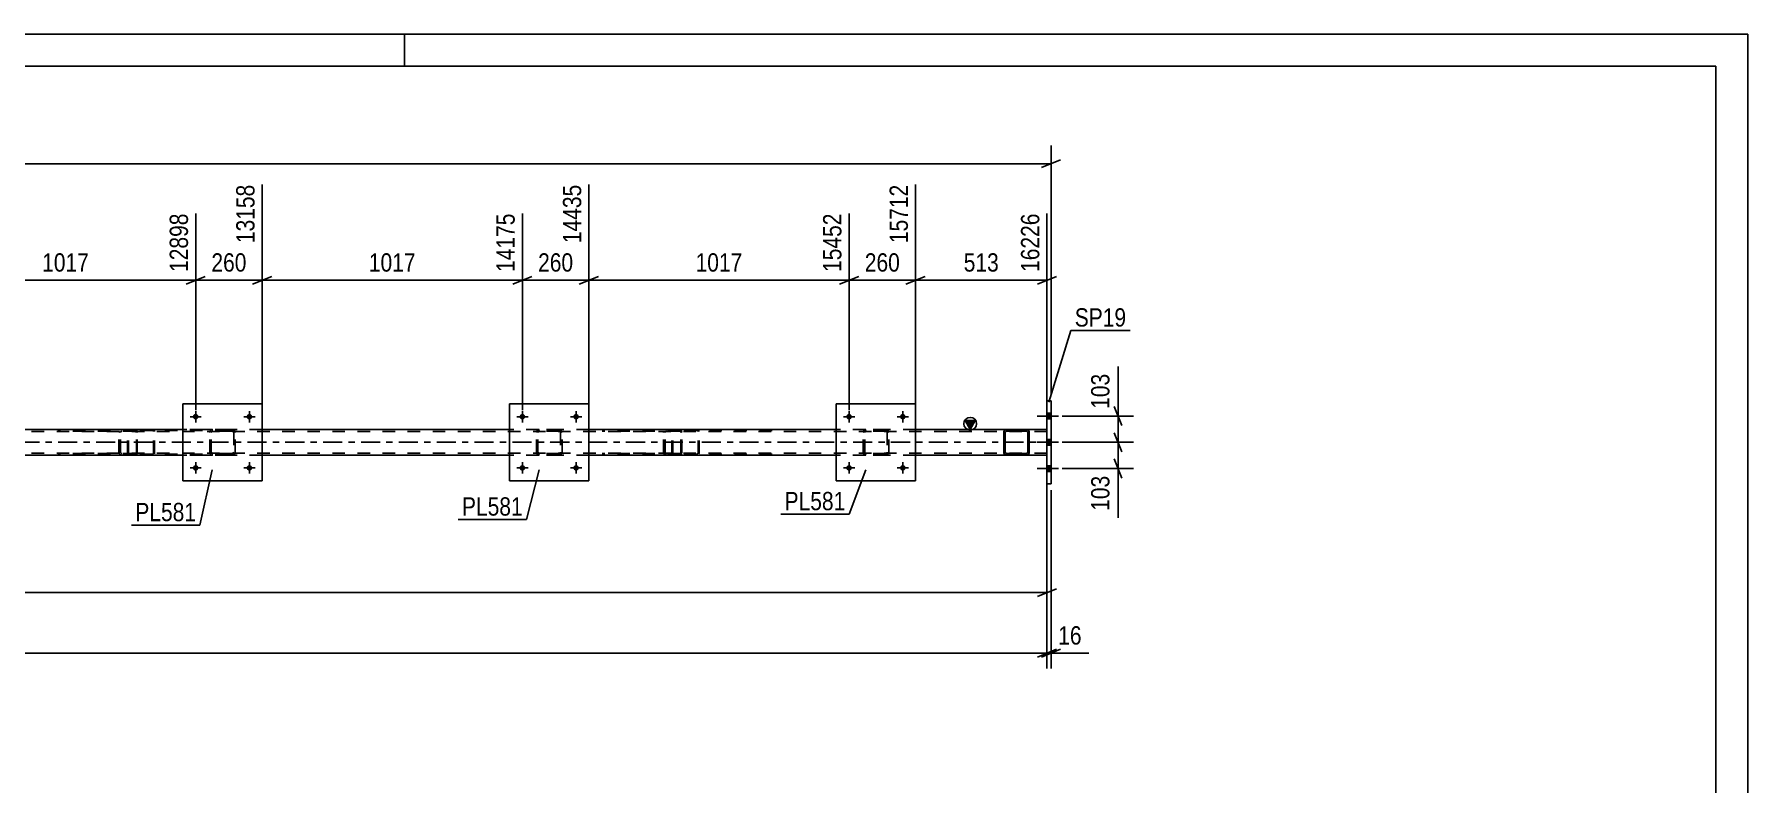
# Model space of a CAD drawing. Header units: millimetres. Extents: x -91 to 750, y -418 to 176.
# Drawn here: x 481.8 to 749.7, y 58.9 to 176.1 of the extents above; entities that cross this region are included whole.
import ezdxf

# ---------------------------------------------------------------- set-up
doc = ezdxf.new("R2010")
doc.units = ezdxf.units.MM
doc.linetypes.add('DXK_LINE_DOT2', pattern=[3.9198, 1.9599, -1.9599])
doc.linetypes.add('DXK_LINE_DOT3', pattern=[5.9187, 2.979, -0.9799, 0.9799, -0.9799])
doc.styles.add('Arial Narrow', font='ARIALN.TTF', dxfattribs={"height": 0.2})

# ---------------------------------------------------------------- blocks, each defined once
blk = doc.blocks.new('Unknown-814185736-1133')
at = {"color": 5, "linetype": 'Continuous'}
for p, q in [((749.66, 176.05), (-91.34, 176.05)), ((539.66, 171.05), (539.66, 176.05)), ((749.66, -417.95), (749.66, 176.05)), ((744.66, 171.05), (-86.34, 171.05)), ((744.66, -412.95), (744.66, 171.05))]:
    blk.add_line(p, q, dxfattribs=at)
blk = doc.blocks.new('Bolt-814185736-2661 - 2658')
at = {"linetype": 'Continuous'}
for points in [[(558.51, 108.28, -1), (557.63, 108.28, -1)], [(566.91, 108.28, -1), (566.03, 108.28, -1)]]:
    blk.add_hatch(color=1, dxfattribs=at).paths.add_polyline_path(points)
at = {"color": 1, "linetype": 'Continuous'}
for p, q in [((557.19, 108.28), (558.95, 108.28)), ((558.07, 109.16), (558.07, 107.4)), ((565.59, 108.28), (567.35, 108.28)), ((566.47, 109.16), (566.47, 107.4))]:
    blk.add_line(p, q, dxfattribs=at)
blk = doc.blocks.new('Bolt-814185736-2660 - 2658')
at = {"linetype": 'Continuous'}
for points in [[(507.43, 116.28, -1), (506.55, 116.28, -1)], [(515.83, 116.28, -1), (514.95, 116.28, -1)]]:
    blk.add_hatch(color=1, dxfattribs=at).paths.add_polyline_path(points)
at = {"color": 1, "linetype": 'Continuous'}
for p, q in [((506.11, 116.28), (507.87, 116.28)), ((506.99, 117.16), (506.99, 115.4)), ((514.51, 116.28), (516.27, 116.28)), ((515.39, 117.16), (515.39, 115.4))]:
    blk.add_line(p, q, dxfattribs=at)
blk = doc.blocks.new('Bolt-814185736-2662 - 2658')
at = {"linetype": 'Continuous'}
for points in [[(558.51, 116.28, -1), (557.63, 116.28, -1)], [(566.91, 116.28, -1), (566.03, 116.28, -1)]]:
    blk.add_hatch(color=1, dxfattribs=at).paths.add_polyline_path(points)
at = {"color": 1, "linetype": 'Continuous'}
for p, q in [((557.19, 116.28), (558.95, 116.28)), ((558.07, 117.16), (558.07, 115.4)), ((565.59, 116.28), (567.35, 116.28)), ((566.47, 117.16), (566.47, 115.4))]:
    blk.add_line(p, q, dxfattribs=at)
blk = doc.blocks.new('Bolt-814185736-2728 - 2658')
at = {"linetype": 'Continuous'}
for points in [[(609.59, 116.28, -1), (608.71, 116.28, -1)], [(617.99, 116.28, -1), (617.11, 116.28, -1)]]:
    blk.add_hatch(color=1, dxfattribs=at).paths.add_polyline_path(points)
at = {"color": 1, "linetype": 'Continuous'}
for p, q in [((608.27, 116.28), (610.03, 116.28)), ((609.15, 117.16), (609.15, 115.4)), ((616.67, 116.28), (618.43, 116.28)), ((617.55, 117.16), (617.55, 115.4))]:
    blk.add_line(p, q, dxfattribs=at)
blk = doc.blocks.new('Part-814185736-2809 - 2658')
at = {"color": 2, "linetype": 'Continuous'}
for p, q in [((633.36, 113.99), (633.33, 113.8)), ((633.33, 110.76), (633.33, 113.8)), ((633.59, 113.89), (633.57, 113.8)), ((633.57, 110.76), (633.57, 113.8)), ((633.64, 113.97), (633.59, 113.89)), ((633.81, 114.28), (633.62, 114.25)), ((633.72, 114.02), (633.64, 113.97)), ((633.81, 114.04), (633.72, 114.02)), ((636.85, 114.28), (633.81, 114.28)), ((636.85, 114.04), (633.81, 114.04)), ((637.03, 114.25), (636.85, 114.28)), ((636.94, 114.02), (636.85, 114.04)), ((637.02, 113.97), (636.94, 114.02)), ((637.07, 113.89), (637.02, 113.97)), ((637.09, 113.8), (637.07, 113.89)), ((637.09, 110.76), (637.09, 113.8)), ((637.33, 113.8), (637.29, 113.99)), ((637.33, 110.76), (637.33, 113.8)), ((633.33, 110.76), (633.36, 110.58)), ((633.57, 110.76), (633.59, 110.67)), ((633.59, 110.67), (633.64, 110.59)), ((633.62, 110.32), (633.81, 110.28)), ((633.64, 110.59), (633.72, 110.54)), ((633.72, 110.54), (633.81, 110.52)), ((636.85, 110.52), (633.81, 110.52)), ((636.85, 110.28), (633.81, 110.28)), ((636.85, 110.52), (636.94, 110.54)), ((636.85, 110.28), (637.03, 110.32)), ((636.94, 110.54), (637.02, 110.59)), ((637.02, 110.59), (637.07, 110.67)), ((637.07, 110.67), (637.09, 110.76)), ((637.29, 110.58), (637.33, 110.76))]:
    blk.add_line(p, q, dxfattribs=at)
at = {"color": 7, "linetype": 'DXK_LINE_DOT2'}
for p, q in [((633.33, 113.8), (633.36, 113.99)), ((633.62, 114.25), (633.81, 114.28)), ((636.85, 114.28), (637.03, 114.25)), ((637.29, 113.99), (637.33, 113.8)), ((633.36, 110.58), (633.33, 110.76)), ((633.81, 110.28), (633.62, 110.32)), ((637.03, 110.32), (636.85, 110.28)), ((637.33, 110.76), (637.29, 110.58))]:
    blk.add_line(p, q, dxfattribs=at)
at = {"color": 7, "linetype": 'DXK_LINE_DOT3'}
blk.add_line((635.33, 112.28), (635.33, 112.28), dxfattribs=at)
at = {"color": 2, "linetype": 'Continuous'}
for centre, start, end in [((633.81, 113.8), 112.5, 157.5), ((636.85, 113.8), 22.5, 67.5), ((633.81, 110.76), 202.5, 247.5), ((636.85, 110.76), 292.5, 337.5)]:
    blk.add_arc(centre, 0.48, start, end, dxfattribs=at)
at = {"color": 7, "linetype": 'DXK_LINE_DOT2'}
for centre, start, end in [((633.81, 113.8), 112.5, 157.5), ((636.85, 113.8), 22.5, 67.5), ((633.81, 110.76), 202.5, 247.5), ((636.85, 110.76), 292.5, 337.5)]:
    blk.add_arc(centre, 0.48, start, end, dxfattribs=at)
blk = doc.blocks.new('Part-814185736-2746 - 2658')
at = {"color": 7, "linetype": 'DXK_LINE_DOT2'}
for p, q in [((509.19, 113.8), (509.23, 113.99)), ((509.23, 113.99), (509.19, 113.8)), ((509.19, 110.76), (509.19, 113.8)), ((509.43, 113.8), (509.45, 113.89)), ((509.43, 110.76), (509.43, 113.8)), ((509.45, 113.89), (509.5, 113.97)), ((509.49, 114.25), (509.67, 114.28)), ((509.67, 114.28), (509.49, 114.25)), ((509.5, 113.97), (509.58, 114.02)), ((509.58, 114.02), (509.67, 114.04)), ((512.71, 114.28), (509.67, 114.28)), ((512.71, 114.04), (509.67, 114.04)), ((512.71, 114.28), (512.89, 114.25)), ((512.89, 114.25), (512.71, 114.28)), ((512.71, 114.04), (512.8, 114.02)), ((512.8, 114.02), (512.88, 113.97)), ((512.88, 113.97), (512.93, 113.89)), ((512.93, 113.89), (512.95, 113.8)), ((512.95, 113.8), (512.95, 110.76)), ((513.15, 113.99), (513.19, 113.8)), ((513.19, 113.8), (513.15, 113.99)), ((513.19, 110.76), (513.19, 113.8)), ((509.23, 110.58), (509.19, 110.76)), ((509.19, 110.76), (509.23, 110.58)), ((509.45, 110.67), (509.43, 110.76)), ((509.5, 110.59), (509.45, 110.67)), ((509.67, 110.28), (509.49, 110.32)), ((509.49, 110.32), (509.67, 110.28)), ((509.58, 110.54), (509.5, 110.59)), ((509.67, 110.52), (509.58, 110.54)), ((512.71, 110.52), (509.67, 110.52)), ((512.71, 110.28), (509.67, 110.28)), ((512.8, 110.54), (512.71, 110.52)), ((512.89, 110.32), (512.71, 110.28)), ((512.71, 110.28), (512.89, 110.32)), ((512.88, 110.59), (512.8, 110.54)), ((512.93, 110.67), (512.88, 110.59)), ((512.95, 110.76), (512.93, 110.67)), ((513.19, 110.76), (513.15, 110.58)), ((513.15, 110.58), (513.19, 110.76))]:
    blk.add_line(p, q, dxfattribs=at)
at = {"color": 7, "linetype": 'DXK_LINE_DOT3'}
blk.add_line((511.19, 112.28), (511.19, 112.28), dxfattribs=at)
at = {"color": 7, "linetype": 'DXK_LINE_DOT2'}
for centre, start, end in [((509.67, 113.8), 112.5, 157.5), ((509.67, 113.8), 112.5, 157.5), ((512.71, 113.8), 22.5, 67.5), ((512.71, 113.8), 22.5, 67.5), ((509.67, 110.76), 202.5, 247.5), ((509.67, 110.76), 202.5, 247.5), ((512.71, 110.76), 292.5, 337.5), ((512.71, 110.76), 292.5, 337.5)]:
    blk.add_arc(centre, 0.48, start, end, dxfattribs=at)
blk = doc.blocks.new('Part-814185736-2751 - 2658')
at = {"color": 2, "linetype": 'Continuous'}
for p, q in [((517.39, 118.28), (504.99, 118.28)), ((504.99, 118.28), (504.99, 106.28)), ((517.39, 106.28), (517.39, 118.28)), ((504.99, 106.28), (517.39, 106.28))]:
    blk.add_line(p, q, dxfattribs=at)
blk = doc.blocks.new('Bolt-814185736-2689 - 2658')
at = {"linetype": 'Continuous'}
for points in [[(609.59, 108.28, -1), (608.71, 108.28, -1)], [(617.99, 108.28, -1), (617.11, 108.28, -1)]]:
    blk.add_hatch(color=1, dxfattribs=at).paths.add_polyline_path(points)
at = {"color": 1, "linetype": 'Continuous'}
for p, q in [((608.27, 108.28), (610.03, 108.28)), ((609.15, 109.16), (609.15, 107.4)), ((616.67, 108.28), (618.43, 108.28)), ((617.55, 109.16), (617.55, 107.4))]:
    blk.add_line(p, q, dxfattribs=at)
blk = doc.blocks.new('Part-814185736-2836 - 2658')
at = {"color": 7, "linetype": 'DXK_LINE_DOT2'}
for p, q in [((496.34, 114.09), (496.31, 113.96)), ((496.31, 110.6), (496.31, 113.96)), ((496.48, 113.96), (496.49, 114.03)), ((496.48, 110.6), (496.48, 113.96)), ((496.49, 114.03), (496.53, 114.08)), ((496.65, 114.28), (496.52, 114.26)), ((496.53, 114.08), (496.56, 114.1)), ((496.56, 114.1), (496.58, 114.11)), ((496.58, 114.11), (496.65, 114.12)), ((511.98, 114.28), (496.65, 114.28)), ((511.98, 114.12), (496.65, 114.12)), ((500.36, 114.26), (500.23, 114.28)), ((500.23, 114.12), (500.29, 114.11)), ((500.29, 114.11), (500.35, 114.08)), ((500.35, 114.08), (500.38, 114.03)), ((500.38, 114.03), (500.4, 113.96)), ((500.4, 110.6), (500.4, 113.96)), ((500.57, 113.96), (500.54, 114.09)), ((500.57, 110.6), (500.57, 113.96)), ((496.31, 110.6), (496.34, 110.48)), ((496.49, 110.54), (496.48, 110.6)), ((496.53, 110.49), (496.49, 110.54)), ((496.52, 110.31), (496.65, 110.28)), ((496.58, 110.46), (496.53, 110.49)), ((496.65, 110.44), (496.58, 110.46)), ((511.98, 110.44), (496.65, 110.44)), ((511.98, 110.28), (496.65, 110.28)), ((500.23, 110.44), (500.29, 110.46)), ((500.23, 110.28), (500.36, 110.31)), ((500.29, 110.46), (500.31, 110.47)), ((500.31, 110.47), (500.35, 110.49)), ((500.38, 110.54), (500.35, 110.49)), ((500.4, 110.6), (500.38, 110.54)), ((500.54, 110.48), (500.57, 110.6))]:
    blk.add_line(p, q, dxfattribs=at)
for centre, start, end in [((500.24, 113.95), 24.32, 69.2417), ((496.64, 110.62), 204.32, 249.2417)]:
    blk.add_arc(centre, 0.331, start, end, dxfattribs=at)
blk = doc.blocks.new('Bolt-814185736-2774 - 2658')
at = {"linetype": 'Continuous'}
for points in [[(640.73, 115.94), (640.73, 116.82), (640.09, 116.82), (640.09, 115.94)], [(640.73, 115.94), (640.73, 116.82), (640.09, 116.82), (640.09, 115.94)], [(640.73, 115.94), (640.73, 116.82), (640.09, 116.82), (640.09, 115.94)], [(640.73, 111.84), (640.73, 112.72), (640.09, 112.72), (640.09, 111.84)], [(640.73, 111.84), (640.73, 112.72), (640.09, 112.72), (640.09, 111.84)], [(640.73, 107.74), (640.73, 108.62), (640.09, 108.62), (640.09, 107.74)], [(640.73, 107.74), (640.73, 108.62), (640.09, 108.62), (640.09, 107.74)], [(640.73, 107.74), (640.73, 108.62), (640.09, 108.62), (640.09, 107.74)]]:
    blk.add_hatch(color=1, dxfattribs=at).paths.add_polyline_path(points)
at = {"color": 1, "linetype": 'Continuous'}
for p, q in [((641.89, 116.38), (638.57, 116.38)), ((641.89, 116.38), (638.57, 116.38)), ((641.89, 116.38), (638.57, 116.38)), ((640.73, 116.82), (640.09, 116.82)), ((640.73, 116.82), (640.09, 116.82)), ((640.73, 116.82), (640.09, 116.82)), ((640.73, 115.94), (640.09, 115.94)), ((640.73, 115.94), (640.09, 115.94)), ((640.73, 115.94), (640.09, 115.94)), ((640.73, 112.72), (640.09, 112.72)), ((640.73, 112.72), (640.09, 112.72)), ((641.89, 112.28), (638.57, 112.28)), ((641.89, 112.28), (638.57, 112.28)), ((640.73, 111.84), (640.09, 111.84)), ((640.73, 111.84), (640.09, 111.84)), ((641.89, 108.18), (638.57, 108.18)), ((641.89, 108.18), (638.57, 108.18)), ((641.89, 108.18), (638.57, 108.18)), ((640.73, 108.62), (640.09, 108.62)), ((640.73, 108.62), (640.09, 108.62)), ((640.73, 108.62), (640.09, 108.62)), ((640.73, 107.74), (640.09, 107.74)), ((640.73, 107.74), (640.09, 107.74)), ((640.73, 107.74), (640.09, 107.74))]:
    blk.add_line(p, q, dxfattribs=at)
blk = doc.blocks.new('Part-814185736-2714 - 2658')
at = {"color": 7, "linetype": 'DXK_LINE_DOT2'}
for p, q in [((560.27, 113.8), (560.31, 113.99)), ((560.31, 113.99), (560.27, 113.8)), ((560.27, 110.76), (560.27, 113.8)), ((560.51, 113.8), (560.53, 113.89)), ((560.51, 110.76), (560.51, 113.8)), ((560.53, 113.89), (560.58, 113.97)), ((560.57, 114.25), (560.75, 114.28)), ((560.75, 114.28), (560.57, 114.25)), ((560.58, 113.97), (560.66, 114.02)), ((560.66, 114.02), (560.75, 114.04)), ((563.79, 114.28), (560.75, 114.28)), ((563.79, 114.04), (560.75, 114.04)), ((563.79, 114.28), (563.97, 114.25)), ((563.97, 114.25), (563.79, 114.28)), ((563.79, 114.04), (563.88, 114.02)), ((563.88, 114.02), (563.96, 113.97)), ((563.96, 113.97), (564.01, 113.89)), ((564.01, 113.89), (564.03, 113.8)), ((564.03, 113.8), (564.03, 110.76)), ((564.23, 113.99), (564.27, 113.8)), ((564.27, 113.8), (564.23, 113.99)), ((564.27, 110.76), (564.27, 113.8)), ((560.31, 110.58), (560.27, 110.76)), ((560.27, 110.76), (560.31, 110.58)), ((560.53, 110.67), (560.51, 110.76)), ((560.58, 110.59), (560.53, 110.67)), ((560.75, 110.28), (560.57, 110.32)), ((560.57, 110.32), (560.75, 110.28)), ((560.66, 110.54), (560.58, 110.59)), ((560.75, 110.52), (560.66, 110.54)), ((563.79, 110.52), (560.75, 110.52)), ((563.79, 110.28), (560.75, 110.28)), ((563.88, 110.54), (563.79, 110.52)), ((563.97, 110.32), (563.79, 110.28)), ((563.79, 110.28), (563.97, 110.32)), ((563.96, 110.59), (563.88, 110.54)), ((564.01, 110.67), (563.96, 110.59)), ((564.03, 110.76), (564.01, 110.67)), ((564.27, 110.76), (564.23, 110.58)), ((564.23, 110.58), (564.27, 110.76))]:
    blk.add_line(p, q, dxfattribs=at)
at = {"color": 7, "linetype": 'DXK_LINE_DOT3'}
blk.add_line((562.27, 112.28), (562.27, 112.28), dxfattribs=at)
at = {"color": 7, "linetype": 'DXK_LINE_DOT2'}
for centre, start, end in [((560.75, 113.8), 112.5, 157.5), ((560.75, 113.8), 112.5, 157.5), ((563.79, 113.8), 22.5, 67.5), ((563.79, 113.8), 22.5, 67.5), ((560.75, 110.76), 202.5, 247.5), ((560.75, 110.76), 202.5, 247.5), ((563.79, 110.76), 292.5, 337.5), ((563.79, 110.76), 292.5, 337.5)]:
    blk.add_arc(centre, 0.48, start, end, dxfattribs=at)
blk = doc.blocks.new('Part-814185736-2719 - 2658')
at = {"color": 2, "linetype": 'Continuous'}
for p, q in [((568.47, 118.28), (556.07, 118.28)), ((556.07, 118.28), (556.07, 106.28)), ((568.47, 106.28), (568.47, 118.28)), ((556.07, 106.28), (568.47, 106.28))]:
    blk.add_line(p, q, dxfattribs=at)
blk = doc.blocks.new('Part-814185736-2720 - 2658')
at = {"color": 7, "linetype": 'DXK_LINE_DOT2'}
for p, q in [((611.35, 113.8), (611.39, 113.99)), ((611.39, 113.99), (611.35, 113.8)), ((611.35, 110.76), (611.35, 113.8)), ((611.59, 113.8), (611.61, 113.89)), ((611.59, 110.76), (611.59, 113.8)), ((611.61, 113.89), (611.66, 113.97)), ((611.65, 114.25), (611.83, 114.28)), ((611.83, 114.28), (611.65, 114.25)), ((611.66, 113.97), (611.74, 114.02)), ((611.74, 114.02), (611.83, 114.04)), ((614.87, 114.28), (611.83, 114.28)), ((614.87, 114.04), (611.83, 114.04)), ((614.87, 114.28), (615.05, 114.25)), ((615.05, 114.25), (614.87, 114.28)), ((614.87, 114.04), (614.96, 114.02)), ((614.96, 114.02), (615.04, 113.97)), ((615.04, 113.97), (615.09, 113.89)), ((615.09, 113.89), (615.11, 113.8)), ((615.11, 113.8), (615.11, 110.76)), ((615.31, 113.99), (615.35, 113.8)), ((615.35, 113.8), (615.31, 113.99)), ((615.35, 110.76), (615.35, 113.8)), ((611.39, 110.58), (611.35, 110.76)), ((611.35, 110.76), (611.39, 110.58)), ((611.61, 110.67), (611.59, 110.76)), ((611.66, 110.59), (611.61, 110.67)), ((611.83, 110.28), (611.65, 110.32)), ((611.65, 110.32), (611.83, 110.28)), ((611.74, 110.54), (611.66, 110.59)), ((611.83, 110.52), (611.74, 110.54)), ((614.87, 110.52), (611.83, 110.52)), ((614.87, 110.28), (611.83, 110.28)), ((614.96, 110.54), (614.87, 110.52)), ((615.05, 110.32), (614.87, 110.28)), ((614.87, 110.28), (615.05, 110.32)), ((615.04, 110.59), (614.96, 110.54)), ((615.09, 110.67), (615.04, 110.59)), ((615.11, 110.76), (615.09, 110.67)), ((615.35, 110.76), (615.31, 110.58)), ((615.31, 110.58), (615.35, 110.76))]:
    blk.add_line(p, q, dxfattribs=at)
for centre, start, end in [((611.83, 113.8), 112.5, 157.5), ((611.83, 113.8), 112.5, 157.5), ((614.87, 113.8), 22.5, 67.5), ((614.87, 113.8), 22.5, 67.5), ((611.83, 110.76), 202.5, 247.5), ((611.83, 110.76), 202.5, 247.5), ((614.87, 110.76), 292.5, 337.5), ((614.87, 110.76), 292.5, 337.5)]:
    blk.add_arc(centre, 0.48, start, end, dxfattribs=at)
blk = doc.blocks.new('Bolt-814185736-2733 - 2658')
at = {"linetype": 'Continuous'}
for points in [[(507.43, 108.28, -1), (506.55, 108.28, -1)], [(515.83, 108.28, -1), (514.95, 108.28, -1)]]:
    blk.add_hatch(color=1, dxfattribs=at).paths.add_polyline_path(points)
at = {"color": 1, "linetype": 'Continuous'}
for p, q in [((506.11, 108.28), (507.87, 108.28)), ((506.99, 109.16), (506.99, 107.4)), ((514.51, 108.28), (516.27, 108.28)), ((515.39, 109.16), (515.39, 107.4))]:
    blk.add_line(p, q, dxfattribs=at)
blk = doc.blocks.new('Part-814185736-2781 - 2658')
at = {"linetype": 'Continuous'}
blk.add_hatch(color=2, dxfattribs=at).paths.add_polyline_path([(628.09, 114.28), (627.29, 115.68), (628.89, 115.68)])
at = {"color": 2, "linetype": 'Continuous'}
for p, q in [((628.09, 114.28), (627.29, 115.68)), ((627.29, 115.68), (628.89, 115.68)), ((628.89, 115.68), (628.09, 114.28)), ((504.99, 114.28), (466.31, 114.28)), ((556.07, 114.28), (517.39, 114.28)), ((607.15, 114.28), (568.47, 114.28)), ((640.09, 114.28), (619.55, 114.28)), ((504.99, 110.28), (466.31, 110.28)), ((556.07, 110.28), (517.39, 110.28)), ((607.15, 110.28), (568.47, 110.28)), ((633.8, 110.28), (619.55, 110.28)), ((640.09, 110.28), (636.85, 110.28))]:
    blk.add_line(p, q, dxfattribs=at)
at = {"color": 7, "linetype": 'DXK_LINE_DOT2'}
for p, q in [((640.09, 113.96), (35.67, 113.96)), ((517.39, 114.28), (504.99, 114.28)), ((568.47, 114.28), (556.07, 114.28)), ((619.55, 114.28), (607.15, 114.28)), ((640.09, 110.28), (640.09, 114.28)), ((640.09, 110.6), (35.67, 110.6)), ((517.39, 110.28), (504.99, 110.28)), ((568.47, 110.28), (556.07, 110.28)), ((619.55, 110.28), (607.15, 110.28)), ((636.85, 110.28), (633.8, 110.28))]:
    blk.add_line(p, q, dxfattribs=at)
at = {"color": 7, "linetype": 'DXK_LINE_DOT3'}
blk.add_line((35.67, 112.28), (640.09, 112.28), dxfattribs=at)
at = {"color": 2, "linetype": 'Continuous'}
blk.add_circle((628.09, 115.18), 1, dxfattribs=at)
blk = doc.blocks.new('Part-814185736-2814 - 2658')
at = {"color": 2, "linetype": 'Continuous'}
for p, q in [((619.55, 118.28), (607.15, 118.28)), ((607.15, 118.28), (607.15, 106.28)), ((619.55, 106.28), (619.55, 118.28)), ((607.15, 106.28), (619.55, 106.28))]:
    blk.add_line(p, q, dxfattribs=at)
blk = doc.blocks.new('Part-814185736-2861 - 2658')
at = {"color": 7, "linetype": 'DXK_LINE_DOT2'}
for p, q in [((582.72, 114.28), (570.56, 114.28)), ((582.72, 114.04), (570.56, 114.04)), ((580.14, 113.89), (580.13, 113.8)), ((580.13, 110.76), (580.13, 113.8)), ((580.16, 113.99), (580.14, 113.89)), ((580.38, 113.8), (580.4, 113.9)), ((580.38, 110.76), (580.38, 113.8)), ((580.4, 113.9), (580.45, 113.97)), ((580.63, 114.28), (580.44, 114.25)), ((580.45, 113.97), (580.53, 114.03)), ((580.53, 114.03), (580.63, 114.04)), ((581.44, 114.28), (581.44, 114.04)), ((582.82, 114.25), (582.72, 114.28)), ((582.72, 114.04), (582.77, 114.03)), ((582.77, 114.03), (582.82, 113.97)), ((582.91, 114.14), (582.82, 114.25)), ((582.82, 113.97), (582.84, 113.9)), ((582.84, 113.9), (582.86, 113.8)), ((582.86, 110.76), (582.86, 113.8)), ((582.97, 113.99), (582.91, 114.14)), ((582.99, 113.8), (582.97, 113.99)), ((582.99, 110.76), (582.99, 113.8)), ((582.72, 110.52), (570.56, 110.52)), ((582.72, 110.28), (570.56, 110.28)), ((580.13, 110.76), (580.14, 110.68)), ((580.14, 110.68), (580.16, 110.58)), ((580.39, 110.7), (580.38, 110.76)), ((580.4, 110.67), (580.39, 110.7)), ((580.45, 110.59), (580.4, 110.67)), ((580.44, 110.32), (580.63, 110.28)), ((580.53, 110.54), (580.45, 110.59)), ((580.63, 110.52), (580.53, 110.54)), ((581.44, 110.28), (581.44, 110.52)), ((582.77, 110.54), (582.72, 110.52)), ((582.72, 110.28), (582.82, 110.32)), ((582.82, 110.59), (582.77, 110.54)), ((582.82, 110.59), (582.83, 110.63)), ((582.82, 110.32), (582.91, 110.42)), ((582.83, 110.63), (582.84, 110.67)), ((582.84, 110.67), (582.86, 110.76)), ((582.91, 110.42), (582.92, 110.46)), ((582.92, 110.46), (582.97, 110.58)), ((582.97, 110.58), (582.99, 110.76))]:
    blk.add_line(p, q, dxfattribs=at)
blk.add_arc((580.61, 110.78), 0.492, 203.8494, 248.8059, dxfattribs=at)
blk = doc.blocks.new('Part-814185736-2863 - 2658')
at = {"color": 7, "linetype": 'DXK_LINE_DOT2'}
for p, q in [((581.47, 114.09), (581.44, 113.96)), ((581.44, 110.6), (581.44, 113.96)), ((581.61, 113.96), (581.63, 114.03)), ((581.61, 110.6), (581.61, 113.96)), ((581.63, 114.03), (581.66, 114.08)), ((581.78, 114.28), (581.65, 114.26)), ((581.66, 114.08), (581.69, 114.1)), ((581.69, 114.1), (581.72, 114.11)), ((581.72, 114.11), (581.78, 114.12)), ((597.11, 114.28), (581.78, 114.28)), ((597.11, 114.12), (581.78, 114.12)), ((585.49, 114.26), (585.36, 114.28)), ((585.36, 114.12), (585.42, 114.11)), ((585.42, 114.11), (585.48, 114.08)), ((585.48, 114.08), (585.52, 114.03)), ((585.52, 114.03), (585.53, 113.96)), ((585.53, 110.6), (585.53, 113.96)), ((585.7, 113.96), (585.67, 114.09)), ((585.7, 110.6), (585.7, 113.96)), ((581.44, 110.6), (581.47, 110.48)), ((581.63, 110.54), (581.61, 110.6)), ((581.66, 110.49), (581.63, 110.54)), ((581.65, 110.31), (581.78, 110.28)), ((581.72, 110.46), (581.66, 110.49)), ((581.78, 110.44), (581.72, 110.46)), ((597.11, 110.44), (581.78, 110.44)), ((597.11, 110.28), (581.78, 110.28)), ((585.36, 110.44), (585.42, 110.46)), ((585.36, 110.28), (585.49, 110.31)), ((585.42, 110.46), (585.45, 110.47)), ((585.45, 110.47), (585.48, 110.49)), ((585.52, 110.54), (585.48, 110.49)), ((585.53, 110.6), (585.52, 110.54)), ((585.67, 110.48), (585.7, 110.6))]:
    blk.add_line(p, q, dxfattribs=at)
for centre, start, end in [((585.37, 113.95), 24.32, 69.2417), ((581.77, 110.62), 204.32, 249.2417)]:
    blk.add_arc(centre, 0.331, start, end, dxfattribs=at)
blk = doc.blocks.new('Part-814185736-2881 - 2658')
at = {"color": 2, "linetype": 'Continuous'}
for p, q in [((640.09, 118.78), (640.09, 118.78)), ((640.09, 118.78), (640.73, 118.78)), ((640.09, 118.78), (640.09, 105.78)), ((640.73, 105.78), (640.73, 118.78)), ((640.09, 105.78), (640.09, 105.78)), ((640.09, 105.78), (640.73, 105.78))]:
    blk.add_line(p, q, dxfattribs=at)
at = {"color": 7, "linetype": 'DXK_LINE_DOT2'}
for p, q in [((640.09, 118.78), (640.09, 105.78)), ((640.73, 118.78), (640.73, 118.78)), ((640.73, 118.78), (640.73, 105.78)), ((640.73, 105.78), (640.73, 105.78))]:
    blk.add_line(p, q, dxfattribs=at)
blk = doc.blocks.new('Part-814185736-2963 - 2658')
at = {"color": 7, "linetype": 'DXK_LINE_DOT2'}
for p, q in [((497.59, 114.28), (485.43, 114.28)), ((497.59, 114.04), (485.43, 114.04)), ((495.01, 113.89), (494.99, 113.8)), ((494.99, 110.76), (494.99, 113.8)), ((495.03, 113.99), (495.01, 113.89)), ((495.24, 113.8), (495.26, 113.9)), ((495.24, 110.76), (495.24, 113.8)), ((495.26, 113.9), (495.32, 113.97)), ((495.49, 114.28), (495.3, 114.25)), ((495.32, 113.97), (495.4, 114.03)), ((495.4, 114.03), (495.49, 114.04)), ((496.31, 114.28), (496.31, 114.04)), ((497.69, 114.25), (497.59, 114.28)), ((497.59, 114.04), (497.64, 114.03)), ((497.64, 114.03), (497.68, 113.97)), ((497.68, 113.97), (497.71, 113.9)), ((497.78, 114.14), (497.69, 114.25)), ((497.71, 113.9), (497.72, 113.8)), ((497.72, 110.76), (497.72, 113.8)), ((497.84, 113.99), (497.78, 114.14)), ((497.86, 113.8), (497.84, 113.99)), ((497.86, 110.76), (497.86, 113.8)), ((497.59, 110.52), (485.43, 110.52)), ((497.59, 110.28), (485.43, 110.28)), ((494.99, 110.76), (495.01, 110.68)), ((495.01, 110.68), (495.03, 110.58)), ((495.26, 110.7), (495.24, 110.76)), ((495.26, 110.67), (495.26, 110.7)), ((495.32, 110.59), (495.26, 110.67)), ((495.3, 110.32), (495.49, 110.28)), ((495.4, 110.54), (495.32, 110.59)), ((495.49, 110.52), (495.4, 110.54)), ((496.31, 110.28), (496.31, 110.52)), ((497.64, 110.54), (497.59, 110.52)), ((497.59, 110.28), (497.69, 110.32)), ((497.68, 110.59), (497.64, 110.54)), ((497.68, 110.59), (497.69, 110.63)), ((497.69, 110.63), (497.71, 110.67)), ((497.69, 110.32), (497.78, 110.42)), ((497.71, 110.67), (497.72, 110.76)), ((497.78, 110.42), (497.79, 110.46)), ((497.79, 110.46), (497.84, 110.58)), ((497.84, 110.58), (497.86, 110.76))]:
    blk.add_line(p, q, dxfattribs=at)
blk.add_arc((495.48, 110.78), 0.492, 203.8494, 248.8059, dxfattribs=at)
blk = doc.blocks.new('StraightDimension-814185736-3009 - 2658')
at = {"color": 7, "linetype": 'Continuous'}
for p, q in [((640.09, 104.78), (640.09, 76.92)), ((10.43, 79.32), (640.09, 79.32)), ((638.59, 78.72), (641.59, 79.92))]:
    blk.add_line(p, q, dxfattribs=at)
blk = doc.blocks.new('StraightDimension-814185736-3268 - 2658')
at = {"color": 7, "linetype": 'Continuous'}
for p, q in [((517.39, 115.28), (517.39, 152.55)), ((558.07, 117.28), (558.07, 148.05)), ((518.89, 138.21), (515.89, 137.01)), ((517.39, 137.61), (558.07, 137.61)), ((556.57, 137.01), (559.57, 138.21))]:
    blk.add_line(p, q, dxfattribs=at)
at = {"color": 0, "linetype": 'Continuous'}
blk.add_wipeout([(557.47, 148.65), (553.27, 148.65), (553.27, 138.31), (557.47, 138.31)], dxfattribs=at)
at = {"color": 0}
blk.add_wipeout([(541.99, 138.36), (541.99, 142.56), (533.47, 142.56), (533.47, 138.36)], dxfattribs=at)
at = {"color": 3, "linetype": 'Continuous', "style": 'Arial Narrow'}
blk.add_text('14175', height=2.863, rotation=90.0002, dxfattribs=at).set_placement((556.87, 138.91))
at = {"color": 3, "style": 'Arial Narrow'}
blk.add_text('1017', height=2.863, dxfattribs=at).set_placement((534.07, 138.96))
blk = doc.blocks.new('StraightDimension-814185736-2972 - 2658')
at = {"color": 7, "linetype": 'Continuous'}
for p, q in [((650.61, 117.88), (651.81, 114.88)), ((642.45, 116.38), (653.61, 116.38)), ((651.21, 112.28), (651.21, 116.38)), ((651.81, 110.78), (650.61, 113.78)), ((642.45, 112.28), (653.61, 112.28))]:
    blk.add_line(p, q, dxfattribs=at)
at = {"color": 0}
blk.add_wipeout([(650.46, 123.59), (646.26, 123.59), (646.26, 116.91), (650.46, 116.91)], dxfattribs=at)
at = {"color": 7, "linetype": 'Continuous'}
blk.add_line((651.21, 116.38), (651.21, 124.12), dxfattribs=at)
blk.add_line((651.21, 116.38), (651.21, 124.12), dxfattribs=at)
at = {"color": 3, "style": 'Arial Narrow'}
blk.add_text('103', height=2.863, rotation=90.0002, dxfattribs=at).set_placement((649.86, 117.51))
blk = doc.blocks.new('StraightDimension-814185736-2985 - 2658')
at = {"color": 7, "linetype": 'Continuous'}
for p, q in [((650.61, 113.78), (651.81, 110.78)), ((642.45, 112.28), (653.61, 112.28)), ((651.21, 108.18), (651.21, 112.28)), ((642.45, 108.18), (653.61, 108.18)), ((651.81, 106.68), (650.61, 109.68))]:
    blk.add_line(p, q, dxfattribs=at)
at = {"color": 0}
blk.add_wipeout([(650.46, 107.66), (646.26, 107.66), (646.26, 100.97), (650.46, 100.97)], dxfattribs=at)
at = {"color": 7, "linetype": 'Continuous'}
blk.add_line((651.21, 108.18), (651.21, 100.45), dxfattribs=at)
blk.add_line((651.21, 108.18), (651.21, 100.45), dxfattribs=at)
at = {"color": 3, "style": 'Arial Narrow'}
blk.add_text('103', height=2.863, rotation=90.0002, dxfattribs=at).set_placement((649.86, 101.57))
blk = doc.blocks.new('StraightDimension-814185736-3019 - 2658')
at = {"color": 7, "linetype": 'Continuous'}
for p, q in [((640.09, 104.78), (640.09, 76.92)), ((640.73, 104.78), (640.73, 76.92)), ((638.59, 78.72), (641.59, 79.92)), ((642.23, 79.92), (639.23, 78.72)), ((640.09, 79.32), (640.73, 79.32))]:
    blk.add_line(p, q, dxfattribs=at)
at = {"color": 0}
blk.add_wipeout([(646.11, 80.07), (646.11, 84.27), (641.25, 84.27), (641.25, 80.07)], dxfattribs=at)
at = {"color": 7, "linetype": 'Continuous'}
blk.add_line((640.73, 79.32), (646.63, 79.32), dxfattribs=at)
blk.add_line((640.73, 79.32), (646.63, 79.32), dxfattribs=at)
at = {"color": 3, "style": 'Arial Narrow'}
blk.add_text('16', height=2.863, dxfattribs=at).set_placement((641.85, 80.67))
blk = doc.blocks.new('StraightDimension-814185736-3125 - 2658')
at = {"color": 7, "linetype": 'Continuous'}
for p, q in [((640.73, 119.78), (640.73, 158.67)), ((9.79, 155.82), (640.73, 155.82)), ((639.23, 155.22), (642.23, 156.42))]:
    blk.add_line(p, q, dxfattribs=at)
blk = doc.blocks.new('StraightDimension-814185736-3148 - 2658')
at = {"color": 7, "linetype": 'Continuous'}
for p, q in [((640.09, 109.28), (640.09, 86.38)), ((74.65, 88.78), (640.09, 88.78)), ((638.59, 88.18), (641.59, 89.38))]:
    blk.add_line(p, q, dxfattribs=at)
blk = doc.blocks.new('StraightDimension-814185736-3201 - 2658')
at = {"color": 7, "linetype": 'Continuous'}
for p, q in [((619.55, 115.28), (619.55, 152.55)), ((640.09, 115.28), (640.09, 148.05)), ((621.05, 138.21), (618.05, 137.01)), ((619.55, 137.61), (640.09, 137.61)), ((638.59, 137.01), (641.59, 138.21))]:
    blk.add_line(p, q, dxfattribs=at)
at = {"color": 0, "linetype": 'Continuous'}
blk.add_wipeout([(639.49, 148.65), (635.29, 148.65), (635.29, 138.31), (639.49, 138.31)], dxfattribs=at)
at = {"color": 0}
blk.add_wipeout([(633.16, 138.36), (633.16, 142.56), (626.48, 142.56), (626.48, 138.36)], dxfattribs=at)
at = {"color": 3, "linetype": 'Continuous', "style": 'Arial Narrow'}
blk.add_text('16226', height=2.863, rotation=90.0002, dxfattribs=at).set_placement((638.89, 138.91))
at = {"color": 3, "style": 'Arial Narrow'}
blk.add_text('513', height=2.863, dxfattribs=at).set_placement((627.08, 138.96))
blk = doc.blocks.new('StraightDimension-814185736-3214 - 2658')
at = {"color": 7, "linetype": 'Continuous'}
for p, q in [((619.55, 115.28), (619.55, 152.55)), ((609.15, 117.28), (609.15, 148.05)), ((607.65, 137.01), (610.65, 138.21)), ((609.15, 137.61), (619.55, 137.61)), ((621.05, 138.21), (618.05, 137.01))]:
    blk.add_line(p, q, dxfattribs=at)
at = {"color": 0}
blk.add_wipeout([(617.69, 138.36), (617.69, 142.56), (611.01, 142.56), (611.01, 138.36)], dxfattribs=at)
at = {"color": 0, "linetype": 'Continuous'}
blk.add_wipeout([(618.95, 153.15), (614.75, 153.15), (614.75, 142.81), (618.95, 142.81)], dxfattribs=at)
at = {"color": 3, "linetype": 'Continuous', "style": 'Arial Narrow'}
blk.add_text('15712', height=2.863, rotation=90.0002, dxfattribs=at).set_placement((618.35, 143.41))
at = {"color": 3, "style": 'Arial Narrow'}
blk.add_text('260', height=2.863, dxfattribs=at).set_placement((611.61, 138.96))
blk = doc.blocks.new('StraightDimension-814185736-3232 - 2658')
at = {"color": 7, "linetype": 'Continuous'}
for p, q in [((568.47, 115.28), (568.47, 152.55)), ((609.15, 117.28), (609.15, 148.05)), ((569.97, 138.21), (566.97, 137.01)), ((568.47, 137.61), (609.15, 137.61)), ((607.65, 137.01), (610.65, 138.21))]:
    blk.add_line(p, q, dxfattribs=at)
at = {"color": 0, "linetype": 'Continuous'}
blk.add_wipeout([(608.55, 148.65), (604.35, 148.65), (604.35, 138.31), (608.55, 138.31)], dxfattribs=at)
at = {"color": 0}
blk.add_wipeout([(593.07, 138.36), (593.07, 142.56), (584.55, 142.56), (584.55, 138.36)], dxfattribs=at)
at = {"color": 3, "linetype": 'Continuous', "style": 'Arial Narrow'}
blk.add_text('15452', height=2.863, rotation=90.0002, dxfattribs=at).set_placement((607.95, 138.91))
at = {"color": 3, "style": 'Arial Narrow'}
blk.add_text('1017', height=2.863, dxfattribs=at).set_placement((585.15, 138.96))
blk = doc.blocks.new('StraightDimension-814185736-3250 - 2658')
at = {"color": 7, "linetype": 'Continuous'}
for p, q in [((568.47, 115.28), (568.47, 152.55)), ((558.07, 117.28), (558.07, 148.05)), ((556.57, 137.01), (559.57, 138.21)), ((558.07, 137.61), (568.47, 137.61)), ((569.97, 138.21), (566.97, 137.01))]:
    blk.add_line(p, q, dxfattribs=at)
at = {"color": 0}
blk.add_wipeout([(566.61, 138.36), (566.61, 142.56), (559.93, 142.56), (559.93, 138.36)], dxfattribs=at)
at = {"color": 0, "linetype": 'Continuous'}
blk.add_wipeout([(567.87, 153.15), (563.67, 153.15), (563.67, 142.81), (567.87, 142.81)], dxfattribs=at)
at = {"color": 3, "linetype": 'Continuous', "style": 'Arial Narrow'}
blk.add_text('14435', height=2.863, rotation=90.0002, dxfattribs=at).set_placement((567.27, 143.41))
at = {"color": 3, "style": 'Arial Narrow'}
blk.add_text('260', height=2.863, dxfattribs=at).set_placement((560.53, 138.96))
blk = doc.blocks.new('StraightDimension-814185736-3286 - 2658')
at = {"color": 7, "linetype": 'Continuous'}
for p, q in [((517.39, 115.28), (517.39, 152.55)), ((506.99, 117.28), (506.99, 148.05)), ((505.49, 137.01), (508.49, 138.21)), ((506.99, 137.61), (517.39, 137.61)), ((518.89, 138.21), (515.89, 137.01))]:
    blk.add_line(p, q, dxfattribs=at)
at = {"color": 0}
blk.add_wipeout([(515.53, 138.36), (515.53, 142.56), (508.85, 142.56), (508.85, 138.36)], dxfattribs=at)
at = {"color": 0, "linetype": 'Continuous'}
blk.add_wipeout([(516.79, 153.15), (512.59, 153.15), (512.59, 142.81), (516.79, 142.81)], dxfattribs=at)
at = {"color": 3, "linetype": 'Continuous', "style": 'Arial Narrow'}
blk.add_text('13158', height=2.863, rotation=90.0002, dxfattribs=at).set_placement((516.19, 143.41))
at = {"color": 3, "style": 'Arial Narrow'}
blk.add_text('260', height=2.863, dxfattribs=at).set_placement((509.45, 138.96))
blk = doc.blocks.new('StraightDimension-814185736-3304 - 2658')
at = {"color": 7, "linetype": 'Continuous'}
for p, q in [((466.31, 115.28), (466.31, 152.55)), ((506.99, 117.28), (506.99, 148.05)), ((467.81, 138.21), (464.81, 137.01)), ((466.31, 137.61), (506.99, 137.61)), ((505.49, 137.01), (508.49, 138.21))]:
    blk.add_line(p, q, dxfattribs=at)
at = {"color": 0, "linetype": 'Continuous'}
blk.add_wipeout([(506.39, 148.65), (502.19, 148.65), (502.19, 138.31), (506.39, 138.31)], dxfattribs=at)
at = {"color": 0}
blk.add_wipeout([(490.91, 138.36), (490.91, 142.56), (482.39, 142.56), (482.39, 138.36)], dxfattribs=at)
at = {"color": 3, "linetype": 'Continuous', "style": 'Arial Narrow'}
blk.add_text('12898', height=2.863, rotation=90.0002, dxfattribs=at).set_placement((505.79, 138.91))
at = {"color": 3, "style": 'Arial Narrow'}
blk.add_text('1017', height=2.863, dxfattribs=at).set_placement((482.99, 138.96))
blk = doc.blocks.new('Mark-814185736-2810 - 2658')
at = {"color": 0}
blk.add_wipeout([(608.58, 101.66), (608.58, 104.66), (599.07, 104.66), (599.07, 101.66)], dxfattribs=at)
blk.add_wipeout([(608.58, 101.66), (608.58, 104.66), (599.07, 104.66), (599.07, 101.66)], dxfattribs=at)
at = {"color": 30, "linetype": 'Continuous'}
for p in [(611.75, 108), (598.47, 101.06)]:
    blk.add_line(p, (609.18, 101.06), dxfattribs=at)
at = {"color": 3, "style": 'Arial Narrow'}
blk.add_text('PL581', height=2.863, dxfattribs=at).set_placement((599.07, 101.66))
blk = doc.blocks.new('Mark-814185736-2715 - 2658')
at = {"color": 0}
blk.add_wipeout([(558.13, 100.82), (558.13, 103.82), (548.63, 103.82), (548.63, 100.82)], dxfattribs=at)
blk.add_wipeout([(558.13, 100.82), (558.13, 103.82), (548.63, 103.82), (548.63, 100.82)], dxfattribs=at)
at = {"color": 30, "linetype": 'Continuous'}
for p in [(560.67, 108), (548.03, 100.22)]:
    blk.add_line(p, (558.73, 100.22), dxfattribs=at)
at = {"color": 3, "style": 'Arial Narrow'}
blk.add_text('PL581', height=2.863, dxfattribs=at).set_placement((548.63, 100.82))
blk = doc.blocks.new('Mark-814185736-2747 - 2658')
at = {"color": 0}
blk.add_wipeout([(507.06, 99.95), (507.06, 102.95), (497.56, 102.95), (497.56, 99.95)], dxfattribs=at)
blk.add_wipeout([(507.06, 99.95), (507.06, 102.95), (497.56, 102.95), (497.56, 99.95)], dxfattribs=at)
at = {"color": 30, "linetype": 'Continuous'}
for p in [(509.59, 108), (496.96, 99.35)]:
    blk.add_line(p, (507.66, 99.35), dxfattribs=at)
at = {"color": 3, "style": 'Arial Narrow'}
blk.add_text('PL581', height=2.863, dxfattribs=at).set_placement((497.56, 99.95))
blk = doc.blocks.new('Mark-814185736-2877 - 2658')
at = {"color": 0}
blk.add_wipeout([(652.48, 130.37), (652.48, 133.37), (644.44, 133.37), (644.44, 130.37)], dxfattribs=at)
blk.add_wipeout([(652.48, 130.37), (652.48, 133.37), (644.44, 133.37), (644.44, 130.37)], dxfattribs=at)
at = {"color": 30, "linetype": 'Continuous'}
for p, q in [((640.37, 118.56), (643.84, 129.77)), ((643.84, 129.77), (653.08, 129.77))]:
    blk.add_line(p, q, dxfattribs=at)
at = {"color": 3, "style": 'Arial Narrow'}
blk.add_text('SP19', height=2.863, dxfattribs=at).set_placement((644.44, 130.37))

msp = doc.modelspace()

# ---------------------------------------------------------------- block references
for name in ['Unknown-814185736-1133', 'Part-814185736-2751 - 2658', 'Part-814185736-2719 - 2658', 'Part-814185736-2814 - 2658', 'Part-814185736-2881 - 2658', 'Part-814185736-2781 - 2658', 'Bolt-814185736-2660 - 2658', 'Bolt-814185736-2662 - 2658', 'Bolt-814185736-2728 - 2658', 'Bolt-814185736-2774 - 2658', 'Part-814185736-2963 - 2658', 'Part-814185736-2836 - 2658', 'Part-814185736-2746 - 2658', 'Part-814185736-2714 - 2658', 'Part-814185736-2861 - 2658', 'Part-814185736-2863 - 2658', 'Part-814185736-2720 - 2658', 'Part-814185736-2809 - 2658', 'Bolt-814185736-2733 - 2658', 'Bolt-814185736-2661 - 2658', 'Bolt-814185736-2689 - 2658']:
    msp.add_blockref(name, (0, 0))

# ---------------------------------------------------------------- next in the draw order: block references
for name in ['StraightDimension-814185736-3268 - 2658', 'StraightDimension-814185736-2972 - 2658', 'StraightDimension-814185736-3009 - 2658']:
    msp.add_blockref(name, (0, 0))

# ---------------------------------------------------------------- next in the draw order: block references
for name in ['StraightDimension-814185736-3125 - 2658', 'StraightDimension-814185736-2985 - 2658']:
    msp.add_blockref(name, (0, 0))

# ---------------------------------------------------------------- next in the draw order: block references
for name in ['StraightDimension-814185736-3286 - 2658', 'StraightDimension-814185736-3201 - 2658', 'StraightDimension-814185736-3019 - 2658']:
    msp.add_blockref(name, (0, 0))

# ---------------------------------------------------------------- next in the draw order: block references
for name in ['StraightDimension-814185736-3214 - 2658', 'StraightDimension-814185736-3304 - 2658', 'Mark-814185736-2877 - 2658', 'StraightDimension-814185736-3148 - 2658']:
    msp.add_blockref(name, (0, 0))

# ---------------------------------------------------------------- next in the draw order: block references
for name in ['StraightDimension-814185736-3232 - 2658', 'Mark-814185736-2747 - 2658', 'Mark-814185736-2715 - 2658', 'Mark-814185736-2810 - 2658']:
    msp.add_blockref(name, (0, 0))

# ---------------------------------------------------------------- next in the draw order: block references
msp.add_blockref('StraightDimension-814185736-3250 - 2658', (0, 0))

doc.saveas('drawing.dxf')
